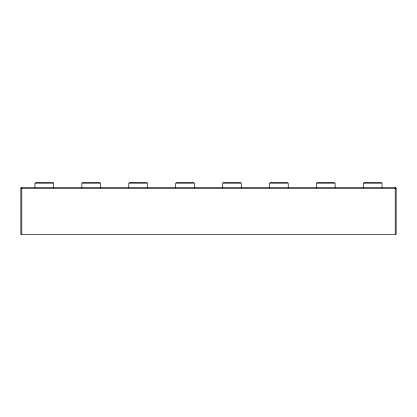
<?xml version="1.0" encoding="UTF-8"?>
<svg xmlns="http://www.w3.org/2000/svg" width="417" height="417" viewBox="0 0 417 417"><rect width="100%" height="100%" fill="white"/><g stroke="black" fill="none" stroke-linecap="round" stroke-linejoin="round"><path stroke-width="0.63" d="M395.212 187.384L396.15 188.328L396.15 234.302L20.85 234.302L20.85 188.328L21.788 187.389L395.217 187.389L395.212 234.302M35.419 182.698L53.194 182.698M82.331 182.698L100.106 182.698M129.244 182.698L147.019 182.698M176.156 182.698L193.931 182.698M223.069 182.698L240.844 182.698M269.981 182.698L287.756 182.698M316.894 182.698L334.669 182.698M363.806 182.698L381.581 182.698M396.15 188.328L20.85 188.328L21.788 187.384L21.788 234.302M382.045 187.384L382.045 183.167L363.343 183.167L363.343 187.384M335.132 187.384L335.132 183.167L316.43 183.167L316.43 187.384M288.22 187.384L288.22 183.167L269.518 183.167L269.518 187.384M241.307 187.384L241.307 183.167L222.605 183.167L222.605 187.384M194.395 187.384L194.395 183.167L175.693 183.167L175.693 187.384M147.482 187.384L147.482 183.167L128.78 183.167L128.78 187.384M100.57 187.384L100.57 183.167L81.868 183.167L81.868 187.384M53.657 187.384L53.657 183.167L34.955 183.167L34.955 187.384"/></g></svg>
